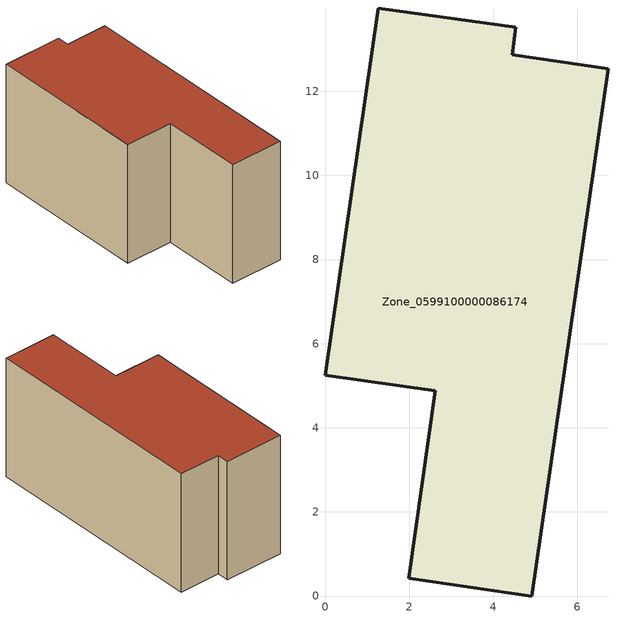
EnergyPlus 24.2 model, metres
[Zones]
Zone_0599100000086174
 floor ground (C_G): 0,5.25 1.26,13.98 4.54,13.52 4.45,12.87 6.74,12.54 4.92,0 1.99,0.42 2.62,4.88 z0
 wall outside (C_F): 4.45,12.87 4.54,13.52 1.26,13.98 0,5.25 2.62,4.88 1.99,0.42 4.92,0 6.74,12.54 4.45,12.87 z0:6.81
 roof outside (C_R): 4.92,0 6.74,12.54 4.45,12.87 4.54,13.52 1.26,13.98 0,5.25 2.62,4.88 1.99,0.42 z6.81
[BUILDING]
Pand.0599100000086174: North Axis=0; Terrain=City; Loads Convergence Tolerance Value=0.04; Temperature Convergence Tolerance Value=0.4; Solar Distribution=FullExterior; Maximum Number of Warmup Days=25; Minimum Number of Warmup Days=1
[Site:Location]
Rotterdam.The.Hague.AP_ZH_NLD Design_Conditions: Latitude=51.96; Longitude=4.45; Time Zone=1; Elevation=-4.5
[SITE:GROUNDTEMPERATURE:BUILDINGSURFACE]
18, 18, 18, 18, 18, 18, 18, 18, 18, 18, 18, 18
[MATERIAL] Thermal Absorptance=0.9; Solar Absorptance=0.7; Visible Absorptance=0.7
Name | Roughness | Thickness | Conductivity | Density | Specific Heat
G.TI.1946 | MediumSmooth | 0.15 | 1 | 540 | 1210
F.TI.1946 | Rough | 0.3 | 0.857143 | 1920 | 840
R.TI.1946 | MediumRough | 0.2 | 0.1 | 1500 | 1000
[CONSTRUCTION]
C_G: G.TI.1946
C_F: F.TI.1946
C_R: R.TI.1946
[ZONE]
Zone_0599100000086174: Type=1; Multiplier=1; Ceiling Height=Autocalculate; Volume=Autocalculate; Floor Area=autocalculate; Part of Total Floor Area=Yes
[ZONEINFILTRATION:DESIGNFLOWRATE]
Infil_Zone_0599100000086174: Zone or ZoneList or Space or SpaceList=Zone_0599100000086174; Schedule=AlwaysOn; Design Flow Rate Calculation Method=Flow/Area; Flow Rate per Floor Area=0.003; Constant Term Coefficient=1; Temperature Term Coefficient=0; Velocity Term Coefficient=0; Velocity Squared Term Coefficient=0
[HVACTEMPLATE:ZONE:IDEALLOADSAIRSYSTEM]
Zone_0599100000086174: Maximum Heating Supply Air Temperature=50; Minimum Cooling Supply Air Temperature=13; Maximum Heating Supply Air Humidity Ratio=0.0156; Minimum Cooling Supply Air Humidity Ratio=0.0077; Heating Limit=NoLimit; Cooling Limit=NoLimit; Dehumidification Control Type=ConstantSensibleHeatRatio; Cooling Sensible Heat Ratio=0.7; Dehumidification Setpoint=60; Humidification Control Type=None; Humidification Setpoint=30; Outdoor Air Method=None; Outdoor Air Flow Rate per Person=0.00944; Outdoor Air Flow Rate per Zone Floor Area=0; Outdoor Air Flow Rate per Zone=0; Demand Controlled Ventilation Type=None; Outdoor Air Economizer Type=NoEconomizer; Heat Recovery Type=None; Sensible Heat Recovery Effectiveness=0.7; Latent Heat Recovery Effectiveness=0.65
[ZONECONTROL:THERMOSTAT]
ThermostatControl_Zone_0599100000086174: Zone or ZoneList=Zone_0599100000086174; Control Type Schedule=DualSetpointControlType; Control 1=Thermostat_Zone_0599100000086174; Temperature Difference Between Cutout And Setpoint=0
[THERMOSTATSETPOINT:DUALSETPOINT]
Thermostat_Zone_0599100000086174: Heating Setpoint Temperature Schedule=HeatingSetpoint_Zone_0599100000086174; Cooling Setpoint Temperature Schedule=CoolingSetpoint_Zone_0599100000086174
[SCHEDULE:COMPACT]
HeatingSetpoint_Zone_0599100000086174: Through: 12/31, For: AllDays, Until: 24:00, 21
CoolingSetpoint_Zone_0599100000086174: Through: 12/31, For: AllDays, Until: 24:00, 24
DualSetpointControlType: Through: 12/31, For: AllDays, Until: 24:00, 4
AlwaysOn: Through: 12/31, For: AllDays, Until: 24:00, 1
